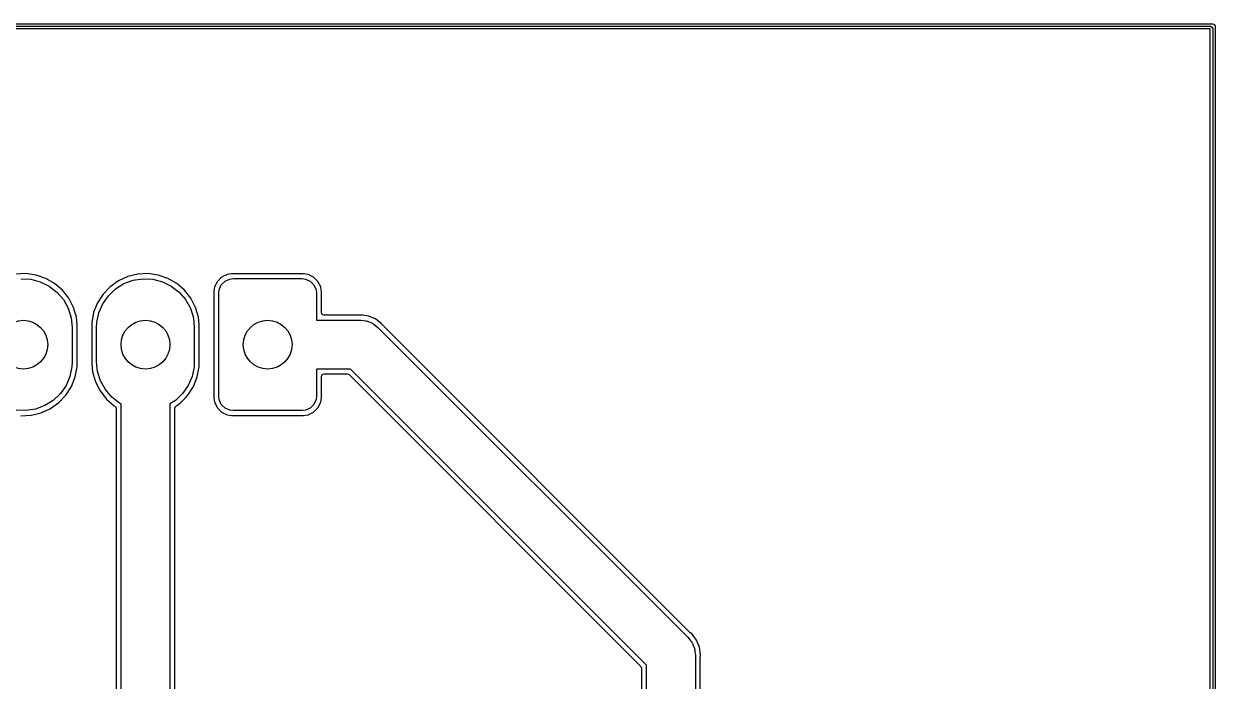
# Model space of a CAD drawing. Extents: x 90 to 180.1, y -125 to -50.
# Drawn here: x 155.66 to 180.05, y -63.4 to -49.95 of the extents above; entities that cross this region are included whole.
import ezdxf

# ---------------------------------------------------------------- set-up
doc = ezdxf.new("R2010")
doc.units = 0
doc.layers.add('BLACK', color=7, linetype='CONTINUOUS')

msp = doc.modelspace()

# ---------------------------------------------------------------- linework, layer by layer
at = {"layer": 'BLACK', "linetype": 'CONTINUOUS'}
for p, q in [((90, -49.95), (180, -49.95)), ((180, -49.95), (180.035, -49.9646)), ((180.035, -49.9646), (180.05, -50)), ((90.0495, -50.0005), (179.951, -50.0005)), ((179.95, -50.05), (90.05, -50.05)), ((179.95, -124.95), (179.95, -50.05)), ((179.951, -50.0005), (179.985, -50.0149)), ((179.985, -50.0149), (179.999, -50.0495)), ((179.999, -50.0495), (179.999, -124.95)), ((180.05, -50), (180.05, -125)), ((155.708, -55.0607), (155.498, -55.0707)), ((155.916, -55.0907), (155.708, -55.0607)), ((156.114, -55.1594), (155.916, -55.0907)), ((155.916, -55.0907), (155.916, -55.0907)), ((157.998, -55.0707), (157.793, -55.1203)), ((158.208, -55.0607), (157.998, -55.0707)), ((157.998, -55.0707), (157.998, -55.0707)), ((158.416, -55.0907), (158.208, -55.0607)), ((158.614, -55.1594), (158.416, -55.0907)), ((158.416, -55.0907), (158.416, -55.0907)), ((159.826, -55.0791), (159.714, -55.1359)), ((159.918, -55.0645), (159.826, -55.0791)), ((161.392, -55.0645), (159.918, -55.0645)), ((161.484, -55.0791), (161.392, -55.0645)), ((161.392, -55.0645), (161.392, -55.0645)), ((161.596, -55.1359), (161.484, -55.0791)), ((161.484, -55.0791), (161.484, -55.0791)), ((161.484, -55.0791), (161.484, -55.0791)), ((155.604, -55.1663), (155.806, -55.1765)), ((155.806, -55.1765), (156.002, -55.2272)), ((156.002, -55.2272), (156.184, -55.3164)), ((156.296, -55.2645), (156.114, -55.1594)), ((156.184, -55.3164), (156.344, -55.4402)), ((156.455, -55.4021), (156.296, -55.2645)), ((156.296, -55.2645), (156.296, -55.2645)), ((156.296, -55.2645), (156.296, -55.2645)), ((157.431, -55.3295), (157.286, -55.4816)), ((157.602, -55.2076), (157.431, -55.3295)), ((157.431, -55.3295), (157.431, -55.3295)), ((157.543, -55.3742), (157.715, -55.2672)), ((157.793, -55.1203), (157.602, -55.2076)), ((157.602, -55.2076), (157.602, -55.2076)), ((157.602, -55.2076), (157.602, -55.2076)), ((157.602, -55.2076), (157.602, -55.2076)), ((157.602, -55.2076), (157.602, -55.2076)), ((157.715, -55.2672), (157.904, -55.1969)), ((157.904, -55.1969), (158.104, -55.1663)), ((158.104, -55.1663), (158.306, -55.1765)), ((158.306, -55.1765), (158.502, -55.2272)), ((158.502, -55.2272), (158.684, -55.3164)), ((158.796, -55.2645), (158.614, -55.1594)), ((158.684, -55.3164), (158.844, -55.4402)), ((158.955, -55.4021), (158.796, -55.2645)), ((158.796, -55.2645), (158.796, -55.2645)), ((158.796, -55.2645), (158.796, -55.2645)), ((159.569, -55.3357), (159.557, -55.4145)), ((159.626, -55.2243), (159.569, -55.3356)), ((159.569, -55.3356), (159.569, -55.3356)), ((159.569, -55.3356), (159.569, -55.3357)), ((159.569, -55.3357), (159.569, -55.3357)), ((159.714, -55.1359), (159.626, -55.2243)), ((159.626, -55.2243), (159.626, -55.2243)), ((159.663, -55.3918), (159.706, -55.2929)), ((159.706, -55.2929), (159.783, -55.2165)), ((159.714, -55.1359), (159.714, -55.1359)), ((159.783, -55.2165), (159.882, -55.1728)), ((159.882, -55.1728), (159.949, -55.165)), ((159.949, -55.165), (161.361, -55.165)), ((161.361, -55.165), (161.428, -55.1728)), ((161.428, -55.1728), (161.527, -55.2165)), ((161.527, -55.2165), (161.604, -55.2929)), ((161.684, -55.2243), (161.596, -55.1359)), ((161.596, -55.1359), (161.596, -55.1359)), ((161.604, -55.2929), (161.647, -55.3918)), ((161.741, -55.3357), (161.684, -55.2243)), ((161.684, -55.2243), (161.684, -55.2243)), ((161.751, -55.4021), (161.741, -55.3357)), ((161.741, -55.3357), (161.741, -55.3357)), ((156.344, -55.4402), (156.476, -55.5937)), ((156.585, -55.5673), (156.455, -55.4021)), ((156.476, -55.5937), (156.574, -55.7706)), ((156.681, -55.7541), (156.585, -55.5673)), ((157.286, -55.4816), (157.172, -55.6584)), ((157.281, -55.6797), (157.396, -55.5136)), ((157.396, -55.5136), (157.543, -55.3742)), ((158.844, -55.4402), (158.976, -55.5937)), ((159.085, -55.5673), (158.955, -55.4021)), ((158.976, -55.5937), (159.074, -55.7706)), ((159.181, -55.7541), (159.085, -55.5673)), ((159.557, -55.4145), (159.554, -55.4281)), ((159.554, -55.4281), (159.554, -57.6019)), ((159.655, -55.4591), (159.663, -55.3918)), ((159.655, -57.5709), (159.655, -55.4591)), ((161.647, -55.3918), (161.655, -55.4591)), ((161.655, -55.4591), (161.655, -56.015)), ((161.755, -55.4281), (161.751, -55.4021)), ((161.755, -55.8655), (161.755, -55.4281)), ((156.574, -55.7706), (156.635, -55.9637)), ((156.741, -55.9558), (156.681, -55.7541)), ((157.172, -55.6584), (157.094, -55.8535)), ((157.172, -55.6584), (157.172, -55.6584)), ((157.201, -55.8656), (157.281, -55.6797)), ((159.074, -55.7706), (159.135, -55.9637)), ((159.241, -55.9558), (159.181, -55.7541)), ((156.635, -55.9637), (156.655, -56.165)), ((156.755, -56.1126), (156.741, -55.9558)), ((157.084, -55.9061), (157.054, -56.0599)), ((157.054, -56.0599), (157.054, -56.0599)), ((157.054, -56.0599), (157.054, -56.9174)), ((157.094, -55.8535), (157.084, -55.9061)), ((157.094, -55.8535), (157.094, -55.8535)), ((157.155, -56.165), (157.16, -56.0638)), ((157.16, -56.0638), (157.201, -55.8656)), ((159.135, -55.9637), (159.155, -56.165)), ((159.255, -56.1126), (159.241, -55.9558)), ((161.655, -56.015), (162.56, -56.015)), ((161.77, -55.9001), (161.755, -55.8655)), ((161.804, -55.9145), (161.77, -55.9001)), ((162.519, -55.9145), (161.804, -55.9145)), ((162.522, -55.9143), (162.519, -55.9145)), ((162.56, -55.9093), (162.522, -55.9143)), ((162.598, -55.9143), (162.56, -55.9093)), ((162.56, -55.9093), (162.56, -55.9093)), ((162.56, -56.015), (162.613, -56.0226)), ((162.599, -55.9145), (162.598, -55.9143)), ((162.717, -55.93), (162.599, -55.9145)), ((162.613, -56.0226), (162.666, -56.0264)), ((162.666, -56.0264), (162.683, -56.0327)), ((162.683, -56.0327), (162.701, -56.0353)), ((162.701, -56.0353), (162.75, -56.0575)), ((162.863, -55.9905), (162.717, -55.93)), ((162.75, -56.0575), (162.8, -56.0762)), ((162.8, -56.0762), (162.814, -56.0869)), ((162.988, -56.0867), (162.863, -55.9905)), ((162.863, -55.9905), (162.863, -55.9905)), ((156.655, -56.165), (156.655, -56.865)), ((156.755, -56.9701), (156.755, -56.1126)), ((157.155, -56.865), (157.155, -56.165)), ((159.155, -56.165), (159.155, -56.865)), ((159.255, -56.9701), (159.255, -56.1126)), ((162.814, -56.0869), (162.83, -56.0944)), ((162.83, -56.0944), (162.871, -56.1294)), ((162.871, -56.1294), (162.914, -56.1614)), ((162.914, -56.1614), (169.264, -62.5114)), ((163.011, -56.1169), (162.988, -56.0867)), ((163.014, -56.1193), (163.011, -56.1169)), ((169.306, -62.4114), (163.014, -56.1193)), ((156.65, -56.9662), (156.609, -57.1644)), ((156.655, -56.865), (156.65, -56.9662)), ((156.716, -57.1765), (156.755, -56.9701)), ((157.054, -56.9174), (157.055, -56.9174)), ((157.055, -56.9174), (157.069, -57.0742)), ((157.175, -57.0663), (157.155, -56.865)), ((159.15, -56.9662), (159.109, -57.1644)), ((159.155, -56.865), (159.15, -56.9662)), ((159.216, -57.1765), (159.255, -56.9701)), ((162.353, -57.015), (161.655, -57.015)), ((161.655, -57.015), (161.655, -57.5709)), ((168.41, -63.0721), (162.353, -57.015)), ((156.609, -57.1644), (156.529, -57.3503)), ((156.638, -57.3716), (156.716, -57.1765)), ((157.069, -57.0742), (157.129, -57.2759)), ((157.129, -57.2759), (157.225, -57.4627)), ((157.236, -57.2594), (157.175, -57.0663)), ((157.334, -57.4363), (157.236, -57.2594)), ((159.109, -57.1644), (159.029, -57.3503)), ((159.138, -57.3716), (159.216, -57.1765)), ((161.755, -57.1645), (161.77, -57.1299)), ((161.755, -57.6019), (161.755, -57.1645)), ((161.77, -57.1299), (161.804, -57.1155)), ((161.804, -57.1155), (162.291, -57.1155)), ((162.291, -57.1155), (162.326, -57.1299)), ((162.326, -57.1299), (168.295, -63.0994)), ((156.414, -57.5164), (156.267, -57.6558)), ((156.379, -57.7005), (156.524, -57.5484)), ((156.529, -57.3503), (156.414, -57.5164)), ((156.524, -57.5484), (156.638, -57.3716)), ((157.225, -57.4627), (157.334, -57.6019)), ((157.466, -57.5898), (157.334, -57.4363)), ((158.914, -57.5164), (158.767, -57.6558)), ((159.029, -57.3503), (158.914, -57.5164)), ((158.973, -57.6019), (159.024, -57.5484)), ((159.024, -57.5484), (159.138, -57.3716)), ((156.095, -57.7628), (155.906, -57.8331)), ((156.267, -57.6558), (156.095, -57.7628)), ((156.208, -57.8224), (156.379, -57.7005)), ((157.334, -57.6019), (157.355, -57.6279)), ((157.355, -57.6279), (157.514, -57.7655)), ((157.626, -57.7136), (157.466, -57.5898)), ((157.514, -57.7655), (157.528, -57.7737)), ((157.528, -57.7737), (157.53, -57.7749)), ((157.53, -57.7749), (157.553, -57.8047)), ((157.655, -57.7279), (157.626, -57.7136)), ((157.655, -66.0744), (157.655, -57.7279)), ((158.767, -57.6558), (158.655, -57.7257)), ((158.655, -57.7257), (158.655, -66.1199)), ((158.755, -57.8137), (158.77, -57.779)), ((158.77, -57.779), (158.776, -57.7737)), ((158.776, -57.7737), (158.788, -57.7655)), ((158.788, -57.7655), (158.879, -57.7005)), ((158.879, -57.7005), (158.973, -57.6019)), ((159.554, -57.6019), (159.569, -57.6943)), ((159.569, -57.6943), (159.626, -57.8057)), ((159.663, -57.6382), (159.655, -57.5709)), ((159.706, -57.7371), (159.663, -57.6382)), ((159.783, -57.8135), (159.706, -57.7371)), ((161.604, -57.7371), (161.527, -57.8135)), ((161.647, -57.6382), (161.604, -57.7371)), ((161.655, -57.5709), (161.647, -57.6382)), ((161.684, -57.8057), (161.741, -57.6944)), ((161.741, -57.6943), (161.755, -57.6019)), ((161.741, -57.6944), (161.741, -57.6943)), ((161.741, -57.6943), (161.741, -57.6943)), ((155.706, -57.8637), (155.504, -57.8535)), ((155.602, -57.9693), (155.707, -57.9643)), ((155.906, -57.8331), (155.706, -57.8637)), ((155.707, -57.9643), (155.812, -57.9593)), ((155.812, -57.9593), (156.017, -57.9097)), ((156.017, -57.9097), (156.208, -57.8224)), ((157.553, -57.8047), (157.554, -57.8173)), ((157.554, -57.8173), (157.554, -65.9829)), ((158.755, -66.0364), (158.755, -57.8137)), ((159.626, -57.8057), (159.626, -57.8057)), ((159.626, -57.8057), (159.714, -57.8941)), ((159.714, -57.8941), (159.714, -57.8941)), ((159.714, -57.8941), (159.826, -57.9509)), ((159.882, -57.8572), (159.783, -57.8135)), ((159.826, -57.9509), (159.826, -57.9509)), ((159.826, -57.9509), (159.826, -57.9509)), ((159.826, -57.9509), (159.918, -57.9655)), ((159.949, -57.865), (159.882, -57.8572)), ((159.918, -57.9655), (161.392, -57.9655)), ((161.361, -57.865), (159.949, -57.865)), ((161.428, -57.8572), (161.361, -57.865)), ((161.392, -57.9655), (161.484, -57.9509)), ((161.527, -57.8135), (161.428, -57.8572)), ((161.484, -57.9509), (161.507, -57.9393)), ((161.507, -57.9393), (161.596, -57.8941)), ((161.596, -57.8941), (161.684, -57.8057)), ((161.596, -57.8941), (161.596, -57.8941)), ((161.596, -57.8941), (161.596, -57.8941)), ((161.684, -57.8057), (161.684, -57.8057)), ((169.308, -62.4135), (169.306, -62.4114)), ((169.338, -62.4367), (169.308, -62.4135)), ((169.264, -62.5114), (169.296, -62.5543)), ((169.296, -62.5543), (169.331, -62.5947)), ((169.331, -62.5947), (169.338, -62.611)), ((169.362, -62.4682), (169.338, -62.4367)), ((169.338, -62.611), (169.349, -62.6254)), ((169.349, -62.6254), (169.368, -62.6755)), ((169.435, -62.5622), (169.362, -62.4682)), ((169.495, -62.7082), (169.435, -62.5622)), ((169.368, -62.6755), (169.39, -62.7241)), ((169.39, -62.7241), (169.392, -62.7419)), ((169.392, -62.7419), (169.399, -62.7587)), ((169.399, -62.7587), (169.402, -62.8121)), ((169.402, -62.8121), (169.41, -62.865)), ((169.41, -62.865), (169.41, -66.0971)), ((169.516, -62.865), (169.495, -62.7082)), ((169.51, -62.906), (169.511, -62.9028)), ((169.51, -66.0077), (169.51, -62.906)), ((169.511, -62.9028), (169.513, -62.8845)), ((169.513, -62.8845), (169.516, -62.865)), ((168.295, -63.0994), (168.309, -63.134)), ((168.309, -63.134), (168.309, -66.0113)), ((168.41, -66.0993), (168.41, -63.0721))]:
    msp.add_line(p, q, dxfattribs=at)
at = {"layer": 'BLACK'}
for centre in [(155.655, -56.515), (158.155, -56.515), (160.655, -56.515)]:
    msp.add_circle(centre, 0.5, dxfattribs=at)

doc.saveas('drawing.dxf')
